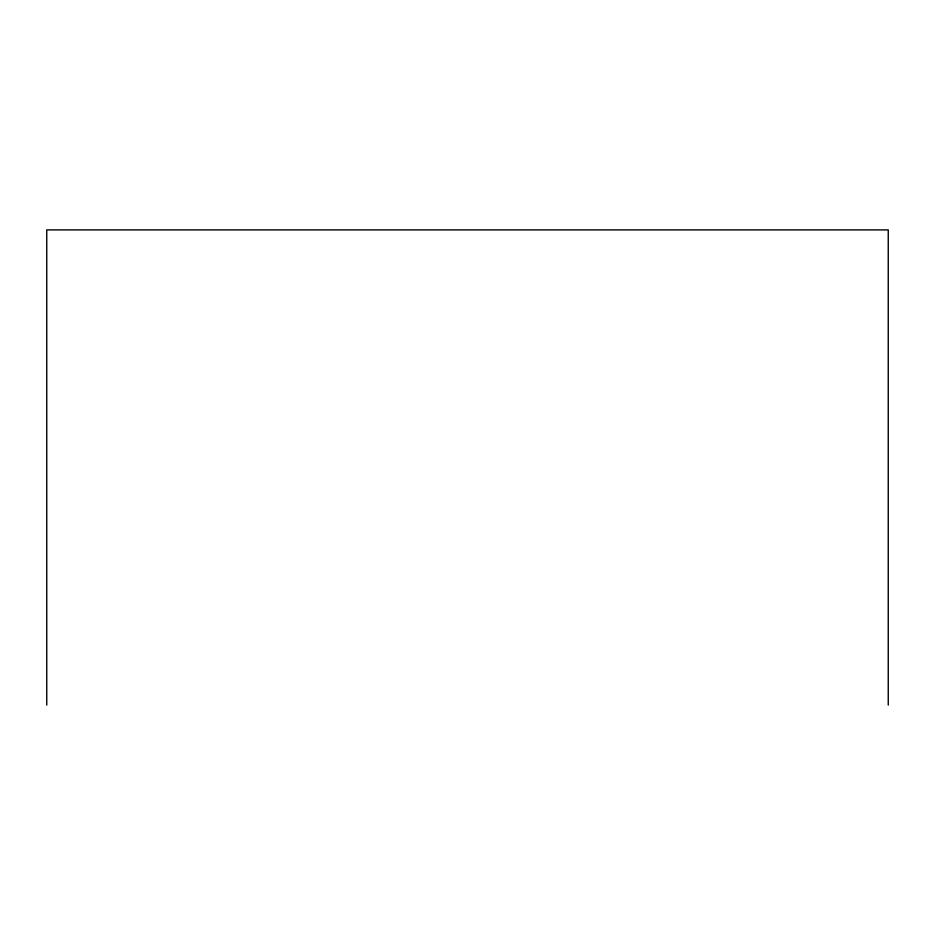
<?xml version="1.0" encoding="UTF-8"?>
<svg xmlns="http://www.w3.org/2000/svg" width="935" height="935" viewBox="0 0 935 935"><rect width="100%" height="100%" fill="white"/><g stroke="black" fill="none" stroke-linecap="round" stroke-linejoin="round"><path stroke-width="1.4" d="M888.25 705.095L888.25 229.905L46.75 229.905L46.75 705.095"/></g></svg>
